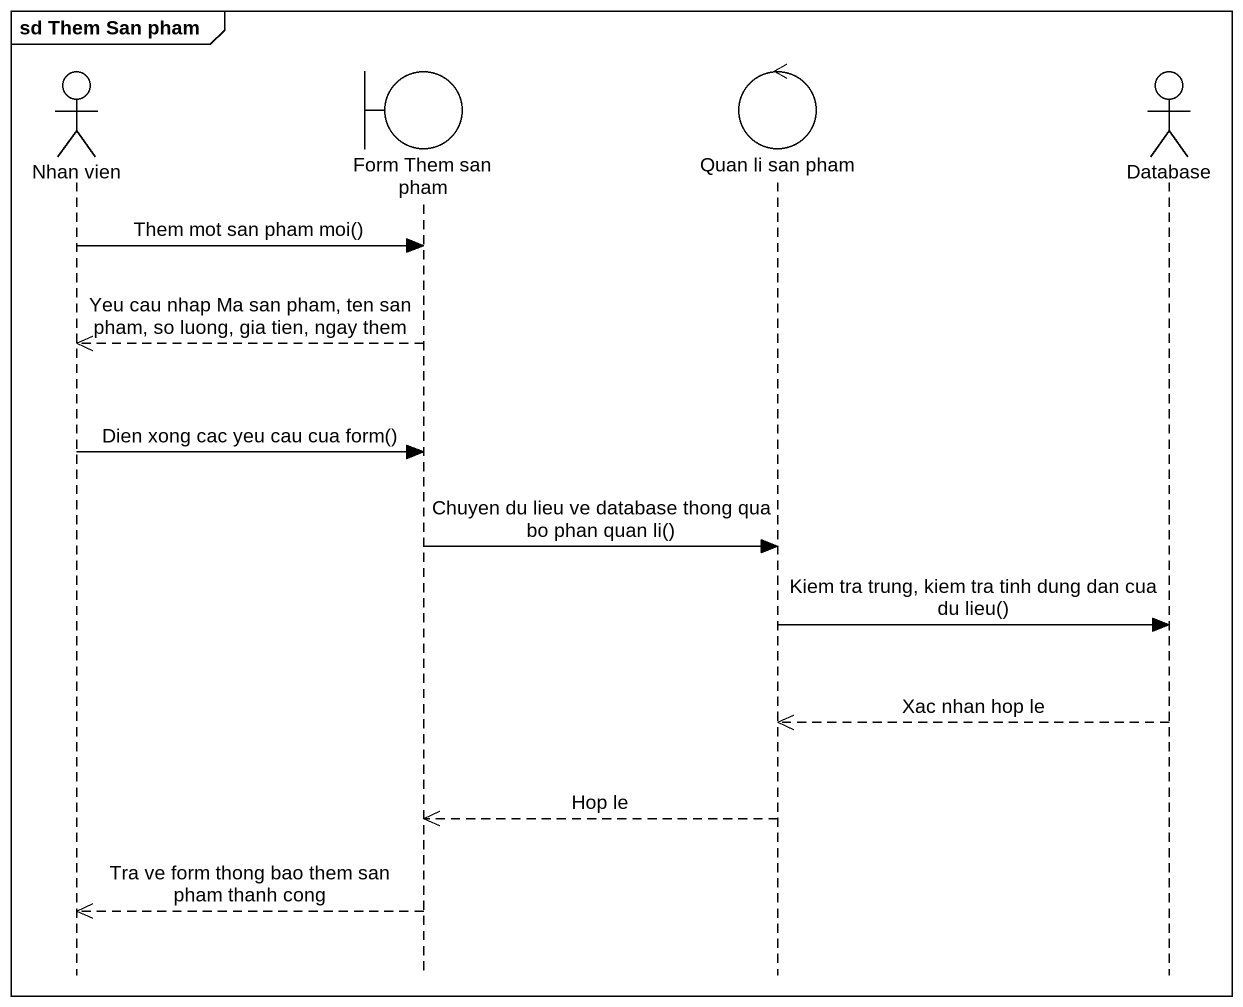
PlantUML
@startuml
mainframe sd Them San pham
hide footbox
actor "Nhan vien" as Nhan_vien
boundary "Form Them san pham" as Form_Them_san_pham
control "Quan li san pham" as Quan_li_san_pham
actor "Database" as Database_

Nhan_vien -> Form_Them_san_pham : Them mot san pham moi()
Form_Them_san_pham -->> Nhan_vien : Yeu cau nhap Ma san pham, ten san pham, so luong, gia tien, ngay them
Nhan_vien -> Form_Them_san_pham : Dien xong cac yeu cau cua form()
Form_Them_san_pham -> Quan_li_san_pham : Chuyen du lieu ve database thong qua bo phan quan li()
Quan_li_san_pham -> Database_ : Kiem tra trung, kiem tra tinh dung dan cua du lieu()
Database_ -->> Quan_li_san_pham : Xac nhan hop le
Quan_li_san_pham -->> Form_Them_san_pham : Hop le
Form_Them_san_pham -->> Nhan_vien : Tra ve form thong bao them san pham thanh cong
@enduml
